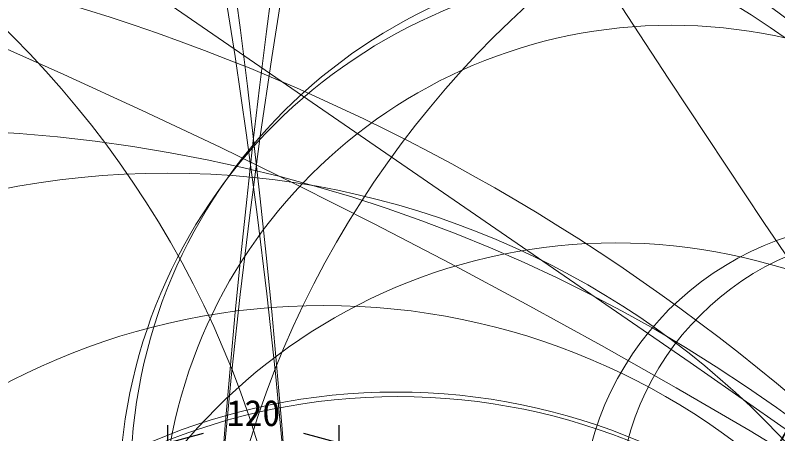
# Model space of a CAD drawing. Units: millimetres, scale not verified. Extents: x -13521 to 23392, y -15630 to 11631.
# Drawn here: x -36.1 to 17.2, y 82.6 to 111.9 of the extents above; entities that cross this region are included whole.
import ezdxf
from ezdxf.enums import TextEntityAlignment as Align

# ---------------------------------------------------------------- set-up
doc = ezdxf.new("R2010")
doc.units = ezdxf.units.MM
doc.header["$LTSCALE"] = 0.125
doc.header["$PDMODE"] = 32
doc.header["$PDSIZE"] = 0.025
doc.linetypes.add('USER1', pattern=[31.75, 15.875, -3.175, 3.175, -3.175, 3.175, -3.175])
for name, color, linetype in [('0-0_0', 7, 'Continuous'), ('0-5_SUNPO', 7, 'Continuous'), ('0-6_Defpoints', 7, 'Continuous')]:
    doc.layers.add(name, color=color, linetype=linetype)
doc.layers.add('0-4_GAIKEI', color=1, linetype='Continuous', lineweight=18)
doc.styles.add('ＭＳ ゴシック', font='')
doc.styles.get('ＭＳ ゴシック').set_extended_font_data('MS Gothic')

# ---------------------------------------------------------------- blocks, each defined once
blk = doc.blocks.new('_Open30')
at = {"layer": '0-0_0'}
blk.add_line((0, 0), (-1, 0), dxfattribs=at)
blk.add_lwpolyline([(-1, 0.26795), (0, 0), (-1, -0.26795)], dxfattribs=at)
blk = doc.blocks.new('D15')
at = {"layer": '0-5_SUNPO'}
for p, q in [((477.7996, -56.3463), (477.7996, -48.7225)), ((489.7925, -56.351), (489.7925, -48.7225)), ((480.2996, -49.9725), (487.2925, -49.9725))]:
    blk.add_line(p, q, dxfattribs=at)
at = {"layer": '0-6_Defpoints'}
for p in [(489.7925, -49.9725), (477.7996, -56.9713), (489.7925, -56.976)]:
    blk.add_point(p, dxfattribs=at)
at = {"layer": '0-5_SUNPO', "xscale": 2.5, "yscale": 2.5, "rotation": 180}
blk.add_blockref('_Open30', (477.7996, -49.9725), dxfattribs=at)
at = {"layer": '0-5_SUNPO', "xscale": 2.5, "yscale": 2.5}
blk.add_blockref('_Open30', (489.7925, -49.9725), dxfattribs=at)
at = {"layer": '0-5_SUNPO', "style": 'ＭＳ ゴシック'}
blk.add_text('120', height=1.833, dxfattribs=at).set_placement((481.921, -49.3475), align=Align.BOTTOM_LEFT)

msp = doc.modelspace()

# ---------------------------------------------------------------- linework, layer by layer
at = {"layer": '0-4_GAIKEI'}
for centre, radius in [((-19.463, 2945.6327), 2868.9089), ((-19.463, 2934.3635), 2857.4399), ((1680.1566, 1204.8046), 1998.5303), ((-4896.5205, -7005.2028), 8624.3126), ((-667.5851, 67.2276), 712.7527), ((-641.7044, 31.0658), 626.3595), ((601.5823, 31.1294), 625.1617), ((-16.8388, 323.8826), 250.1964), ((-22.0888, 323.6611), 249.9749), ((-20.3926, 292.0172), 218.5295), ((-18.5335, 292.0172), 218.5295), ((-459.0449, 41.4814), 443.4033), ((419.3163, 41.5312), 442.5992), ((-344.133, 63.9615), 388.6825), ((-311.5706, 63.3093), 356.7168), ((-228.4513, 109.7264), 275.7766), ((-227.5309, 63.1242), 272.0774), ((-16.8346, 199.017), 125.5137), ((-22.094, 198.872), 125.3688), ((-123.4004, 90.2731), 169.3384), ((-101.1277, 74.4421), 146.726), ((-124.5288, 30.1332), 175.1462), ((-87.007, 57.3994), 132.6051), ((-56.3393, 71.9612), 101.4854), ((-56.0041, 71.9692), 101.1501), ((-45.21, 74.9562), 90.6145), ((-50.8206, 56.992), 96.225), ((-237.0704, -344.9337), 496.548), ((-27.5393, 71.9679), 72.0858), ((-34.8501, 56.9074), 80.2544), ((-13.2385, 75.3821), 58.8317), ((-84.7173, 61.8995), 68.53), ((45.7867, 61.9), 68.5255), ((-20.0061, 56.6415), 65.5999), ((-10.6666, 73.9717), 47.2345), ((8.6527, 79.2344), 36.7199), ((8.2532, 77.9997), 37.1139), ((9.7743, 75.5613), 35.6268), ((-25.4785, 41.7562), 59.0879), ((24.385, 76.5014), 20.9127), ((25.6443, 77.0549), 19.5891), ((5.8767, 56.4331), 39.5248), ((-14.5389, 43.5851), 47.9967), ((30.6878, 75.92), 14.5831), ((-9.4913, 41.8284), 43.6934), ((-9.3614, 41.5048), 43.699)]:
    msp.add_circle(centre, radius, dxfattribs=at)
at = {"layer": '0-4_GAIKEI', "color": 7}
for centre, radius in [((-73.5196, -23.8101), 142.4954), ((-43.9694, -1.608), 105.5262), ((-43.9694, -1.608), 105.5262)]:
    msp.add_circle(centre, radius, dxfattribs=at)
at = {"layer": '0-4_GAIKEI', "linetype": 'USER1'}
msp.add_circle((30.8197, 74.8043), 15.2906, dxfattribs=at)

# ---------------------------------------------------------------- block references
at = {"layer": '0-5_SUNPO'}
msp.add_blockref('D15', (-503.259, 131.9382), dxfattribs=at)

doc.saveas('drawing.dxf')
